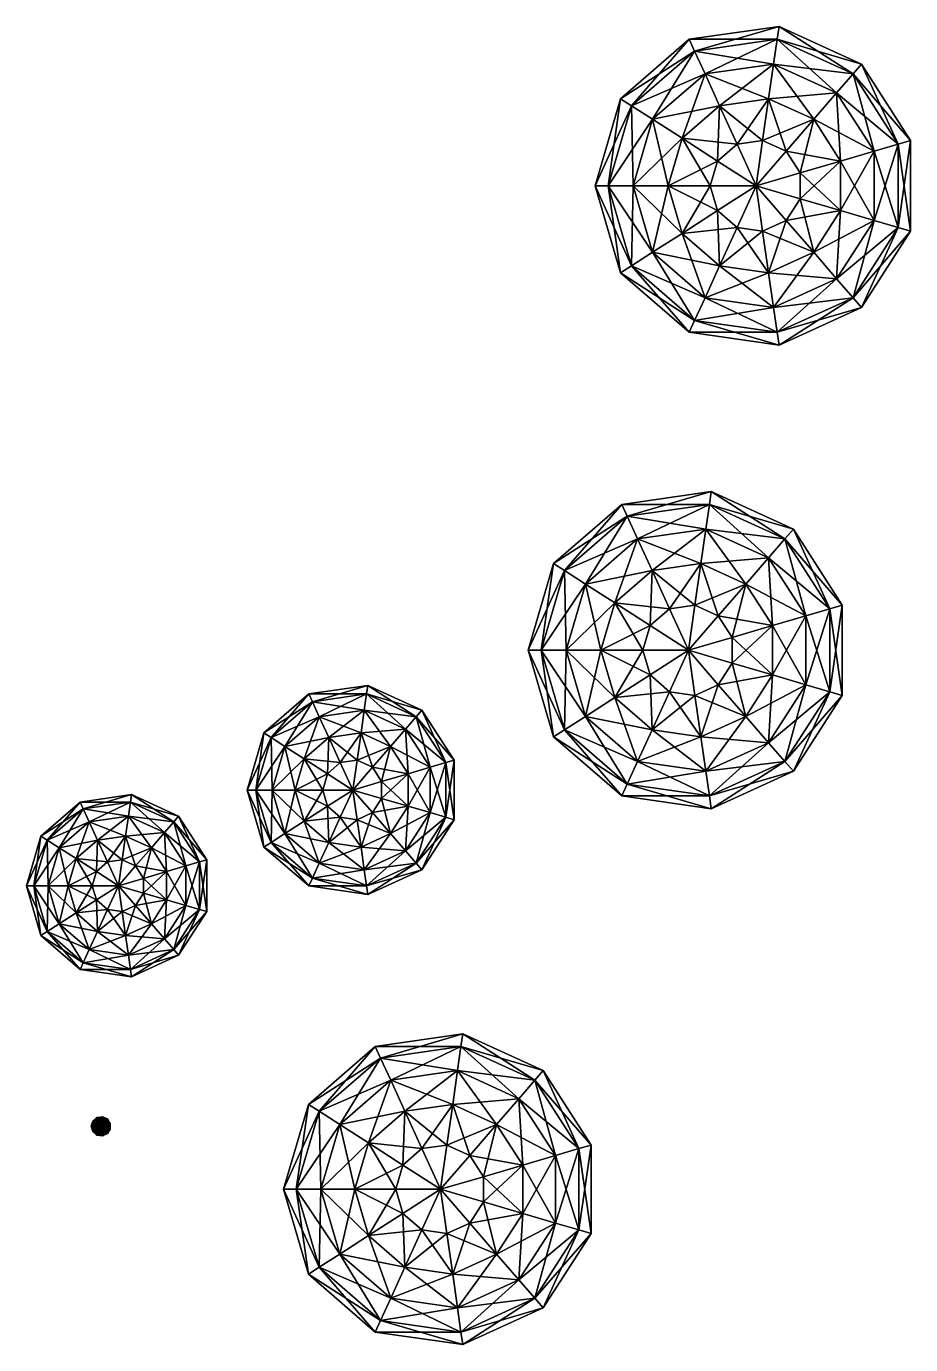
# Model space of a CAD drawing. Header units: metres. Extents: x -10.3 to 41.6, y -10.6 to 40.3.
# Drawn here: x 19.69 to 33.75, y -10.57 to 10.38 of the extents above; entities that cross this region are included whole.
import ezdxf

# ---------------------------------------------------------------- set-up
doc = ezdxf.new("R2010")
doc.units = ezdxf.units.M

msp = doc.modelspace()

# ---------------------------------------------------------------- meshes
at = {"layer": '4', "color": 3}
mesh = msp.add_polyface(dxfattribs=at)
corners = [(31.292, 7.843, 0.089), (30.563, 7.843, 0.193), (29.894, 7.843, 0.499), (29.337, 7.843, 0.981), (28.939, 7.843, 1.6), (28.732, 7.843, 2.307), (28.732, 7.843, 3.043), (28.939, 7.843, 3.749), (29.337, 7.843, 4.368), (29.894, 7.843, 4.85), (30.563, 7.843, 5.156), (31.292, 7.843, 5.261), (31.292, 7.843, 0.089), (30.679, 7.449, 0.193), (30.115, 7.087, 0.499), (29.647, 6.786, 0.981), (29.313, 6.571, 1.6), (29.138, 6.459, 2.307), (29.138, 6.459, 3.043), (29.313, 6.571, 3.749), (29.647, 6.786, 4.368), (30.115, 7.087, 4.85), (30.679, 7.449, 5.156), (31.292, 7.843, 5.261), (31.292, 7.843, 0.089), (30.989, 7.18, 0.193), (30.711, 6.571, 0.499), (30.48, 6.065, 0.981), (30.314, 5.703, 1.6), (30.228, 5.515, 2.307), (30.228, 5.515, 3.043), (30.314, 5.703, 3.749), (30.48, 6.065, 4.368), (30.711, 6.571, 4.85), (30.989, 7.18, 5.156), (31.292, 7.843, 5.261), (31.292, 7.843, 0.089), (31.395, 7.122, 0.193), (31.491, 6.459, 0.499), (31.57, 5.909, 0.981), (31.626, 5.515, 1.6), (31.656, 5.309, 2.307), (31.656, 5.309, 3.043), (31.626, 5.515, 3.749), (31.57, 5.909, 4.368), (31.491, 6.459, 4.85), (31.395, 7.122, 5.156), (31.292, 7.843, 5.261), (31.292, 7.843, 0.089), (31.769, 7.292, 0.193), (32.207, 6.786, 0.499), (32.571, 6.366, 0.981), (32.832, 6.065, 1.6), (32.968, 5.909, 2.307), (32.968, 5.909, 3.043), (32.832, 6.065, 3.749), (32.571, 6.366, 4.368), (32.207, 6.786, 4.85), (31.769, 7.292, 5.156), (31.292, 7.843, 5.261), (31.292, 7.843, 0.089), (31.991, 7.638, 0.193), (32.633, 7.449, 0.499), (33.167, 7.292, 0.981), (33.549, 7.18, 1.6), (33.748, 7.122, 2.307), (33.748, 7.122, 3.043), (33.549, 7.18, 3.749), (33.167, 7.292, 4.368), (32.633, 7.449, 4.85), (31.991, 7.638, 5.156), (31.292, 7.843, 5.261), (31.292, 7.843, 0.089), (31.991, 8.048, 0.193), (32.633, 8.237, 0.499), (33.167, 8.394, 0.981), (33.549, 8.506, 1.6), (33.748, 8.564, 2.307), (33.748, 8.564, 3.043), (33.549, 8.506, 3.749), (33.167, 8.394, 4.368), (32.633, 8.237, 4.85), (31.991, 8.048, 5.156), (31.292, 7.843, 5.261), (31.292, 7.843, 0.089), (31.769, 8.394, 0.193), (32.207, 8.9, 0.499), (32.571, 9.32, 0.981), (32.832, 9.621, 1.6), (32.968, 9.777, 2.307), (32.968, 9.777, 3.043), (32.832, 9.621, 3.749), (32.571, 9.32, 4.368), (32.207, 8.9, 4.85), (31.769, 8.394, 5.156), (31.292, 7.843, 5.261), (31.292, 7.843, 0.089), (31.395, 8.564, 0.193), (31.491, 9.227, 0.499), (31.57, 9.777, 0.981), (31.626, 10.171, 1.6), (31.656, 10.377, 2.307), (31.656, 10.377, 3.043), (31.626, 10.171, 3.749), (31.57, 9.777, 4.368), (31.491, 9.227, 4.85), (31.395, 8.564, 5.156), (31.292, 7.843, 5.261), (31.292, 7.843, 0.089), (30.989, 8.506, 0.193), (30.711, 9.115, 0.499), (30.48, 9.621, 0.981), (30.314, 9.983, 1.6), (30.228, 10.171, 2.307), (30.228, 10.171, 3.043), (30.314, 9.983, 3.749), (30.48, 9.621, 4.368), (30.711, 9.115, 4.85), (30.989, 8.506, 5.156), (31.292, 7.843, 5.261), (31.292, 7.843, 0.089), (30.679, 8.237, 0.193), (30.115, 8.599, 0.499), (29.647, 8.9, 0.981), (29.313, 9.115, 1.6), (29.138, 9.227, 2.307), (29.138, 9.227, 3.043), (29.313, 9.115, 3.749), (29.647, 8.9, 4.368), (30.115, 8.599, 4.85), (30.679, 8.237, 5.156), (31.292, 7.843, 5.261), (31.292, 7.843, 0.089), (30.563, 7.843, 0.193), (29.894, 7.843, 0.499), (29.337, 7.843, 0.981), (28.939, 7.843, 1.6), (28.732, 7.843, 2.307), (28.732, 7.843, 3.043), (28.939, 7.843, 3.749), (29.337, 7.843, 4.368), (29.894, 7.843, 4.85), (30.563, 7.843, 5.156), (31.292, 7.843, 5.261)]
mesh.append_faces([[corners[k] for k in face] for face in [(0, 12, 13), (1, 13, 14), (2, 14, 15), (3, 15, 16), (4, 16, 17), (5, 17, 18), (6, 18, 19), (7, 19, 20), (8, 20, 21), (9, 21, 22), (10, 22, 23), (12, 24, 25), (13, 25, 26), (14, 26, 27), (15, 27, 28), (16, 28, 29), (17, 29, 30), (18, 30, 31), (19, 31, 32), (20, 32, 33), (21, 33, 34), (22, 34, 35), (24, 36, 37), (25, 37, 38), (26, 38, 39), (27, 39, 40), (28, 40, 41), (29, 41, 42), (30, 42, 43), (31, 43, 44), (32, 44, 45), (33, 45, 46), (34, 46, 47), (36, 48, 49), (37, 49, 50), (38, 50, 51), (39, 51, 52), (40, 52, 53), (41, 53, 54), (42, 54, 55), (43, 55, 56), (44, 56, 57), (45, 57, 58), (46, 58, 59), (48, 60, 61), (49, 61, 62), (50, 62, 63), (51, 63, 64), (52, 64, 65), (53, 65, 66), (54, 66, 67), (55, 67, 68), (56, 68, 69), (57, 69, 70), (58, 70, 71), (60, 72, 73), (61, 73, 74), (62, 74, 75), (63, 75, 76), (64, 76, 77), (65, 77, 78), (66, 78, 79), (67, 79, 80), (68, 80, 81), (69, 81, 82), (70, 82, 83), (72, 84, 85), (73, 85, 86), (74, 86, 87), (75, 87, 88), (76, 88, 89), (77, 89, 90), (78, 90, 91), (79, 91, 92), (80, 92, 93), (81, 93, 94), (82, 94, 95), (84, 96, 97), (85, 97, 98), (86, 98, 99), (87, 99, 100), (88, 100, 101), (89, 101, 102), (90, 102, 103), (91, 103, 104), (92, 104, 105), (93, 105, 106), (94, 106, 107), (96, 108, 109), (97, 109, 110), (98, 110, 111), (99, 111, 112), (100, 112, 113), (101, 113, 114), (102, 114, 115), (103, 115, 116), (104, 116, 117), (105, 117, 118), (106, 118, 119), (108, 120, 121), (109, 121, 122), (110, 122, 123), (111, 123, 124), (112, 124, 125), (113, 125, 126), (114, 126, 127), (115, 127, 128), (116, 128, 129), (117, 129, 130), (118, 130, 131), (120, 132, 133), (121, 133, 134), (122, 134, 135), (123, 135, 136), (124, 136, 137), (125, 137, 138), (126, 138, 139), (127, 139, 140), (128, 140, 141), (129, 141, 142), (130, 142, 143), (0, 13, 1), (1, 14, 2), (2, 15, 3), (3, 16, 4), (4, 17, 5), (5, 18, 6), (6, 19, 7), (7, 20, 8), (8, 21, 9), (9, 22, 10), (10, 23, 11), (12, 25, 13), (13, 26, 14), (14, 27, 15), (15, 28, 16), (16, 29, 17), (17, 30, 18), (18, 31, 19), (19, 32, 20), (20, 33, 21), (21, 34, 22), (22, 35, 23), (24, 37, 25), (25, 38, 26), (26, 39, 27), (27, 40, 28), (28, 41, 29), (29, 42, 30), (30, 43, 31), (31, 44, 32), (32, 45, 33), (33, 46, 34), (34, 47, 35), (36, 49, 37), (37, 50, 38), (38, 51, 39), (39, 52, 40), (40, 53, 41), (41, 54, 42), (42, 55, 43), (43, 56, 44), (44, 57, 45), (45, 58, 46), (46, 59, 47), (48, 61, 49), (49, 62, 50), (50, 63, 51), (51, 64, 52), (52, 65, 53), (53, 66, 54), (54, 67, 55), (55, 68, 56), (56, 69, 57), (57, 70, 58), (58, 71, 59), (60, 73, 61), (61, 74, 62), (62, 75, 63), (63, 76, 64), (64, 77, 65), (65, 78, 66), (66, 79, 67), (67, 80, 68), (68, 81, 69), (69, 82, 70), (70, 83, 71), (72, 85, 73), (73, 86, 74), (74, 87, 75), (75, 88, 76), (76, 89, 77), (77, 90, 78), (78, 91, 79), (79, 92, 80), (80, 93, 81), (81, 94, 82), (82, 95, 83), (84, 97, 85), (85, 98, 86), (86, 99, 87), (87, 100, 88), (88, 101, 89), (89, 102, 90), (90, 103, 91), (91, 104, 92), (92, 105, 93), (93, 106, 94), (94, 107, 95), (96, 109, 97), (97, 110, 98), (98, 111, 99), (99, 112, 100), (100, 113, 101), (101, 114, 102), (102, 115, 103), (103, 116, 104), (104, 117, 105), (105, 118, 106), (106, 119, 107), (108, 121, 109), (109, 122, 110), (110, 123, 111), (111, 124, 112), (112, 125, 113), (113, 126, 114), (114, 127, 115), (115, 128, 116), (116, 129, 117), (117, 130, 118), (118, 131, 119), (120, 133, 121), (121, 134, 122), (122, 135, 123), (123, 136, 124), (124, 137, 125), (125, 138, 126), (126, 139, 127), (127, 140, 128), (128, 141, 129), (129, 142, 130), (130, 143, 131)]], dxfattribs={"color": 3})
mesh = msp.add_polyface(dxfattribs=at)
corners = [(30.216, 0.463, -8.261), (29.492, 0.463, -8.157), (28.825, 0.463, -7.853), (28.272, 0.463, -7.373), (27.876, 0.463, -6.757), (27.669, 0.463, -6.054), (27.669, 0.463, -5.322), (27.876, 0.463, -4.619), (28.272, 0.463, -4.003), (28.825, 0.463, -3.523), (29.492, 0.463, -3.219), (30.216, 0.463, -3.115), (30.216, 0.463, -8.261), (29.607, 0.071, -8.157), (29.046, -0.29, -7.853), (28.58, -0.589, -7.373), (28.247, -0.803, -6.757), (28.074, -0.915, -6.054), (28.074, -0.915, -5.322), (28.247, -0.803, -4.619), (28.58, -0.589, -4.003), (29.046, -0.29, -3.523), (29.607, 0.071, -3.219), (30.216, 0.463, -3.115), (30.216, 0.463, -8.261), (29.915, -0.197, -8.157), (29.639, -0.803, -7.853), (29.409, -1.306, -7.373), (29.244, -1.667, -6.757), (29.158, -1.854, -6.054), (29.158, -1.854, -5.322), (29.244, -1.667, -4.619), (29.409, -1.306, -4.003), (29.639, -0.803, -3.523), (29.915, -0.197, -3.219), (30.216, 0.463, -3.115), (30.216, 0.463, -8.261), (30.32, -0.255, -8.157), (30.414, -0.915, -7.853), (30.493, -1.462, -7.373), (30.55, -1.854, -6.757), (30.579, -2.059, -6.054), (30.579, -2.059, -5.322), (30.55, -1.854, -4.619), (30.493, -1.462, -4.003), (30.414, -0.915, -3.523), (30.32, -0.255, -3.219), (30.216, 0.463, -3.115), (30.216, 0.463, -8.261), (30.691, -0.085, -8.157), (31.128, -0.589, -7.853), (31.49, -1.007, -7.373), (31.749, -1.306, -6.757), (31.884, -1.462, -6.054), (31.884, -1.462, -5.322), (31.749, -1.306, -4.619), (31.49, -1.007, -4.003), (31.128, -0.589, -3.523), (30.691, -0.085, -3.219), (30.216, 0.463, -3.115), (30.216, 0.463, -8.261), (30.912, 0.258, -8.157), (31.551, 0.071, -7.853), (32.082, -0.085, -7.373), (32.462, -0.197, -6.757), (32.66, -0.255, -6.054), (32.66, -0.255, -5.322), (32.462, -0.197, -4.619), (32.082, -0.085, -4.003), (31.551, 0.071, -3.523), (30.912, 0.258, -3.219), (30.216, 0.463, -3.115), (30.216, 0.463, -8.261), (30.912, 0.667, -8.157), (31.551, 0.854, -7.853), (32.082, 1.01, -7.373), (32.462, 1.122, -6.757), (32.66, 1.18, -6.054), (32.66, 1.18, -5.322), (32.462, 1.122, -4.619), (32.082, 1.01, -4.003), (31.551, 0.854, -3.523), (30.912, 0.667, -3.219), (30.216, 0.463, -3.115), (30.216, 0.463, -8.261), (30.691, 1.01, -8.157), (31.128, 1.514, -7.853), (31.49, 1.932, -7.373), (31.749, 2.232, -6.757), (31.884, 2.387, -6.054), (31.884, 2.387, -5.322), (31.749, 2.232, -4.619), (31.49, 1.932, -4.003), (31.128, 1.514, -3.523), (30.691, 1.01, -3.219), (30.216, 0.463, -3.115), (30.216, 0.463, -8.261), (30.32, 1.18, -8.157), (30.414, 1.84, -7.853), (30.493, 2.387, -7.373), (30.55, 2.779, -6.757), (30.579, 2.984, -6.054), (30.579, 2.984, -5.322), (30.55, 2.779, -4.619), (30.493, 2.387, -4.003), (30.414, 1.84, -3.523), (30.32, 1.18, -3.219), (30.216, 0.463, -3.115), (30.216, 0.463, -8.261), (29.915, 1.122, -8.157), (29.639, 1.728, -7.853), (29.409, 2.232, -7.373), (29.244, 2.592, -6.757), (29.158, 2.779, -6.054), (29.158, 2.779, -5.322), (29.244, 2.592, -4.619), (29.409, 2.232, -4.003), (29.639, 1.728, -3.523), (29.915, 1.122, -3.219), (30.216, 0.463, -3.115), (30.216, 0.463, -8.261), (29.607, 0.854, -8.157), (29.046, 1.215, -7.853), (28.58, 1.514, -7.373), (28.247, 1.728, -6.757), (28.074, 1.84, -6.054), (28.074, 1.84, -5.322), (28.247, 1.728, -4.619), (28.58, 1.514, -4.003), (29.046, 1.215, -3.523), (29.607, 0.854, -3.219), (30.216, 0.463, -3.115), (30.216, 0.463, -8.261), (29.492, 0.463, -8.157), (28.825, 0.463, -7.853), (28.272, 0.463, -7.373), (27.876, 0.463, -6.757), (27.669, 0.463, -6.054), (27.669, 0.463, -5.322), (27.876, 0.463, -4.619), (28.272, 0.463, -4.003), (28.825, 0.463, -3.523), (29.492, 0.463, -3.219), (30.216, 0.463, -3.115)]
mesh.append_faces([[corners[k] for k in face] for face in [(0, 12, 13), (1, 13, 14), (2, 14, 15), (3, 15, 16), (4, 16, 17), (5, 17, 18), (6, 18, 19), (7, 19, 20), (8, 20, 21), (9, 21, 22), (10, 22, 23), (12, 24, 25), (13, 25, 26), (14, 26, 27), (15, 27, 28), (16, 28, 29), (17, 29, 30), (18, 30, 31), (19, 31, 32), (20, 32, 33), (21, 33, 34), (22, 34, 35), (24, 36, 37), (25, 37, 38), (26, 38, 39), (27, 39, 40), (28, 40, 41), (29, 41, 42), (30, 42, 43), (31, 43, 44), (32, 44, 45), (33, 45, 46), (34, 46, 47), (36, 48, 49), (37, 49, 50), (38, 50, 51), (39, 51, 52), (40, 52, 53), (41, 53, 54), (42, 54, 55), (43, 55, 56), (44, 56, 57), (45, 57, 58), (46, 58, 59), (48, 60, 61), (49, 61, 62), (50, 62, 63), (51, 63, 64), (52, 64, 65), (53, 65, 66), (54, 66, 67), (55, 67, 68), (56, 68, 69), (57, 69, 70), (58, 70, 71), (60, 72, 73), (61, 73, 74), (62, 74, 75), (63, 75, 76), (64, 76, 77), (65, 77, 78), (66, 78, 79), (67, 79, 80), (68, 80, 81), (69, 81, 82), (70, 82, 83), (72, 84, 85), (73, 85, 86), (74, 86, 87), (75, 87, 88), (76, 88, 89), (77, 89, 90), (78, 90, 91), (79, 91, 92), (80, 92, 93), (81, 93, 94), (82, 94, 95), (84, 96, 97), (85, 97, 98), (86, 98, 99), (87, 99, 100), (88, 100, 101), (89, 101, 102), (90, 102, 103), (91, 103, 104), (92, 104, 105), (93, 105, 106), (94, 106, 107), (96, 108, 109), (97, 109, 110), (98, 110, 111), (99, 111, 112), (100, 112, 113), (101, 113, 114), (102, 114, 115), (103, 115, 116), (104, 116, 117), (105, 117, 118), (106, 118, 119), (108, 120, 121), (109, 121, 122), (110, 122, 123), (111, 123, 124), (112, 124, 125), (113, 125, 126), (114, 126, 127), (115, 127, 128), (116, 128, 129), (117, 129, 130), (118, 130, 131), (120, 132, 133), (121, 133, 134), (122, 134, 135), (123, 135, 136), (124, 136, 137), (125, 137, 138), (126, 138, 139), (127, 139, 140), (128, 140, 141), (129, 141, 142), (130, 142, 143), (0, 13, 1), (1, 14, 2), (2, 15, 3), (3, 16, 4), (4, 17, 5), (5, 18, 6), (6, 19, 7), (7, 20, 8), (8, 21, 9), (9, 22, 10), (10, 23, 11), (12, 25, 13), (13, 26, 14), (14, 27, 15), (15, 28, 16), (16, 29, 17), (17, 30, 18), (18, 31, 19), (19, 32, 20), (20, 33, 21), (21, 34, 22), (22, 35, 23), (24, 37, 25), (25, 38, 26), (26, 39, 27), (27, 40, 28), (28, 41, 29), (29, 42, 30), (30, 43, 31), (31, 44, 32), (32, 45, 33), (33, 46, 34), (34, 47, 35), (36, 49, 37), (37, 50, 38), (38, 51, 39), (39, 52, 40), (40, 53, 41), (41, 54, 42), (42, 55, 43), (43, 56, 44), (44, 57, 45), (45, 58, 46), (46, 59, 47), (48, 61, 49), (49, 62, 50), (50, 63, 51), (51, 64, 52), (52, 65, 53), (53, 66, 54), (54, 67, 55), (55, 68, 56), (56, 69, 57), (57, 70, 58), (58, 71, 59), (60, 73, 61), (61, 74, 62), (62, 75, 63), (63, 76, 64), (64, 77, 65), (65, 78, 66), (66, 79, 67), (67, 80, 68), (68, 81, 69), (69, 82, 70), (70, 83, 71), (72, 85, 73), (73, 86, 74), (74, 87, 75), (75, 88, 76), (76, 89, 77), (77, 90, 78), (78, 91, 79), (79, 92, 80), (80, 93, 81), (81, 94, 82), (82, 95, 83), (84, 97, 85), (85, 98, 86), (86, 99, 87), (87, 100, 88), (88, 101, 89), (89, 102, 90), (90, 103, 91), (91, 104, 92), (92, 105, 93), (93, 106, 94), (94, 107, 95), (96, 109, 97), (97, 110, 98), (98, 111, 99), (99, 112, 100), (100, 113, 101), (101, 114, 102), (102, 115, 103), (103, 116, 104), (104, 117, 105), (105, 118, 106), (106, 119, 107), (108, 121, 109), (109, 122, 110), (110, 123, 111), (111, 124, 112), (112, 125, 113), (113, 126, 114), (114, 127, 115), (115, 128, 116), (116, 129, 117), (117, 130, 118), (118, 131, 119), (120, 133, 121), (121, 134, 122), (122, 135, 123), (123, 136, 124), (124, 137, 125), (125, 138, 126), (126, 139, 127), (127, 140, 128), (128, 141, 129), (129, 142, 130), (130, 143, 131)]], dxfattribs={"color": 3})
mesh = msp.add_polyface(dxfattribs=at)
corners = [(24.882, -1.759, -4.115), (24.405, -1.759, -4.047), (23.966, -1.759, -3.846), (23.601, -1.759, -3.53), (23.341, -1.759, -3.125), (23.205, -1.759, -2.662), (23.205, -1.759, -2.179), (23.341, -1.759, -1.717), (23.601, -1.759, -1.311), (23.966, -1.759, -0.995), (24.405, -1.759, -0.795), (24.882, -1.759, -0.726), (24.882, -1.759, -4.115), (24.481, -2.017, -4.047), (24.111, -2.254, -3.846), (23.805, -2.451, -3.53), (23.585, -2.592, -3.125), (23.471, -2.665, -2.662), (23.471, -2.665, -2.179), (23.585, -2.592, -1.717), (23.805, -2.451, -1.311), (24.111, -2.254, -0.995), (24.481, -2.017, -0.795), (24.882, -1.759, -0.726), (24.882, -1.759, -4.115), (24.684, -2.193, -4.047), (24.502, -2.592, -3.846), (24.35, -2.924, -3.53), (24.242, -3.161, -3.125), (24.185, -3.284, -2.662), (24.185, -3.284, -2.179), (24.242, -3.161, -1.717), (24.35, -2.924, -1.311), (24.502, -2.592, -0.995), (24.684, -2.193, -0.795), (24.882, -1.759, -0.726), (24.882, -1.759, -4.115), (24.95, -2.231, -4.047), (25.013, -2.665, -3.846), (25.064, -3.026, -3.53), (25.102, -3.284, -3.125), (25.121, -3.419, -2.662), (25.121, -3.419, -2.179), (25.102, -3.284, -1.717), (25.064, -3.026, -1.311), (25.013, -2.665, -0.995), (24.95, -2.231, -0.795), (24.882, -1.759, -0.726), (24.882, -1.759, -4.115), (25.195, -2.119, -4.047), (25.482, -2.451, -3.846), (25.721, -2.726, -3.53), (25.892, -2.924, -3.125), (25.981, -3.026, -2.662), (25.981, -3.026, -2.179), (25.892, -2.924, -1.717), (25.721, -2.726, -1.311), (25.482, -2.451, -0.995), (25.195, -2.119, -0.795), (24.882, -1.759, -0.726), (24.882, -1.759, -4.115), (25.34, -1.893, -4.047), (25.761, -2.017, -3.846), (26.111, -2.119, -3.53), (26.361, -2.193, -3.125), (26.492, -2.231, -2.662), (26.492, -2.231, -2.179), (26.361, -2.193, -1.717), (26.111, -2.119, -1.311), (25.761, -2.017, -0.995), (25.34, -1.893, -0.795), (24.882, -1.759, -0.726), (24.882, -1.759, -4.115), (25.34, -1.624, -4.047), (25.761, -1.5, -3.846), (26.111, -1.398, -3.53), (26.361, -1.324, -3.125), (26.492, -1.286, -2.662), (26.492, -1.286, -2.179), (26.361, -1.324, -1.717), (26.111, -1.398, -1.311), (25.761, -1.5, -0.995), (25.34, -1.624, -0.795), (24.882, -1.759, -0.726), (24.882, -1.759, -4.115), (25.195, -1.398, -4.047), (25.482, -1.066, -3.846), (25.721, -0.791, -3.53), (25.892, -0.594, -3.125), (25.981, -0.491, -2.662), (25.981, -0.491, -2.179), (25.892, -0.594, -1.717), (25.721, -0.791, -1.311), (25.482, -1.066, -0.995), (25.195, -1.398, -0.795), (24.882, -1.759, -0.726), (24.882, -1.759, -4.115), (24.95, -1.286, -4.047), (25.013, -0.852, -3.846), (25.064, -0.491, -3.53), (25.102, -0.233, -3.125), (25.121, -0.098, -2.662), (25.121, -0.098, -2.179), (25.102, -0.233, -1.717), (25.064, -0.491, -1.311), (25.013, -0.852, -0.995), (24.95, -1.286, -0.795), (24.882, -1.759, -0.726), (24.882, -1.759, -4.115), (24.684, -1.324, -4.047), (24.502, -0.925, -3.846), (24.35, -0.594, -3.53), (24.242, -0.356, -3.125), (24.185, -0.233, -2.662), (24.185, -0.233, -2.179), (24.242, -0.356, -1.717), (24.35, -0.594, -1.311), (24.502, -0.925, -0.995), (24.684, -1.324, -0.795), (24.882, -1.759, -0.726), (24.882, -1.759, -4.115), (24.481, -1.5, -4.047), (24.111, -1.263, -3.846), (23.805, -1.066, -3.53), (23.585, -0.925, -3.125), (23.471, -0.852, -2.662), (23.471, -0.852, -2.179), (23.585, -0.925, -1.717), (23.805, -1.066, -1.311), (24.111, -1.263, -0.995), (24.481, -1.5, -0.795), (24.882, -1.759, -0.726), (24.882, -1.759, -4.115), (24.405, -1.759, -4.047), (23.966, -1.759, -3.846), (23.601, -1.759, -3.53), (23.341, -1.759, -3.125), (23.205, -1.759, -2.662), (23.205, -1.759, -2.179), (23.341, -1.759, -1.717), (23.601, -1.759, -1.311), (23.966, -1.759, -0.995), (24.405, -1.759, -0.795), (24.882, -1.759, -0.726)]
mesh.append_faces([[corners[k] for k in face] for face in [(0, 12, 13), (1, 13, 14), (2, 14, 15), (3, 15, 16), (4, 16, 17), (5, 17, 18), (6, 18, 19), (7, 19, 20), (8, 20, 21), (9, 21, 22), (10, 22, 23), (12, 24, 25), (13, 25, 26), (14, 26, 27), (15, 27, 28), (16, 28, 29), (17, 29, 30), (18, 30, 31), (19, 31, 32), (20, 32, 33), (21, 33, 34), (22, 34, 35), (24, 36, 37), (25, 37, 38), (26, 38, 39), (27, 39, 40), (28, 40, 41), (29, 41, 42), (30, 42, 43), (31, 43, 44), (32, 44, 45), (33, 45, 46), (34, 46, 47), (36, 48, 49), (37, 49, 50), (38, 50, 51), (39, 51, 52), (40, 52, 53), (41, 53, 54), (42, 54, 55), (43, 55, 56), (44, 56, 57), (45, 57, 58), (46, 58, 59), (48, 60, 61), (49, 61, 62), (50, 62, 63), (51, 63, 64), (52, 64, 65), (53, 65, 66), (54, 66, 67), (55, 67, 68), (56, 68, 69), (57, 69, 70), (58, 70, 71), (60, 72, 73), (61, 73, 74), (62, 74, 75), (63, 75, 76), (64, 76, 77), (65, 77, 78), (66, 78, 79), (67, 79, 80), (68, 80, 81), (69, 81, 82), (70, 82, 83), (72, 84, 85), (73, 85, 86), (74, 86, 87), (75, 87, 88), (76, 88, 89), (77, 89, 90), (78, 90, 91), (79, 91, 92), (80, 92, 93), (81, 93, 94), (82, 94, 95), (84, 96, 97), (85, 97, 98), (86, 98, 99), (87, 99, 100), (88, 100, 101), (89, 101, 102), (90, 102, 103), (91, 103, 104), (92, 104, 105), (93, 105, 106), (94, 106, 107), (96, 108, 109), (97, 109, 110), (98, 110, 111), (99, 111, 112), (100, 112, 113), (101, 113, 114), (102, 114, 115), (103, 115, 116), (104, 116, 117), (105, 117, 118), (106, 118, 119), (108, 120, 121), (109, 121, 122), (110, 122, 123), (111, 123, 124), (112, 124, 125), (113, 125, 126), (114, 126, 127), (115, 127, 128), (116, 128, 129), (117, 129, 130), (118, 130, 131), (120, 132, 133), (121, 133, 134), (122, 134, 135), (123, 135, 136), (124, 136, 137), (125, 137, 138), (126, 138, 139), (127, 139, 140), (128, 140, 141), (129, 141, 142), (130, 142, 143), (0, 13, 1), (1, 14, 2), (2, 15, 3), (3, 16, 4), (4, 17, 5), (5, 18, 6), (6, 19, 7), (7, 20, 8), (8, 21, 9), (9, 22, 10), (10, 23, 11), (12, 25, 13), (13, 26, 14), (14, 27, 15), (15, 28, 16), (16, 29, 17), (17, 30, 18), (18, 31, 19), (19, 32, 20), (20, 33, 21), (21, 34, 22), (22, 35, 23), (24, 37, 25), (25, 38, 26), (26, 39, 27), (27, 40, 28), (28, 41, 29), (29, 42, 30), (30, 43, 31), (31, 44, 32), (32, 45, 33), (33, 46, 34), (34, 47, 35), (36, 49, 37), (37, 50, 38), (38, 51, 39), (39, 52, 40), (40, 53, 41), (41, 54, 42), (42, 55, 43), (43, 56, 44), (44, 57, 45), (45, 58, 46), (46, 59, 47), (48, 61, 49), (49, 62, 50), (50, 63, 51), (51, 64, 52), (52, 65, 53), (53, 66, 54), (54, 67, 55), (55, 68, 56), (56, 69, 57), (57, 70, 58), (58, 71, 59), (60, 73, 61), (61, 74, 62), (62, 75, 63), (63, 76, 64), (64, 77, 65), (65, 78, 66), (66, 79, 67), (67, 80, 68), (68, 81, 69), (69, 82, 70), (70, 83, 71), (72, 85, 73), (73, 86, 74), (74, 87, 75), (75, 88, 76), (76, 89, 77), (77, 90, 78), (78, 91, 79), (79, 92, 80), (80, 93, 81), (81, 94, 82), (82, 95, 83), (84, 97, 85), (85, 98, 86), (86, 99, 87), (87, 100, 88), (88, 101, 89), (89, 102, 90), (90, 103, 91), (91, 104, 92), (92, 105, 93), (93, 106, 94), (94, 107, 95), (96, 109, 97), (97, 110, 98), (98, 111, 99), (99, 112, 100), (100, 113, 101), (101, 114, 102), (102, 115, 103), (103, 116, 104), (104, 117, 105), (105, 118, 106), (106, 119, 107), (108, 121, 109), (109, 122, 110), (110, 123, 111), (111, 124, 112), (112, 125, 113), (113, 126, 114), (114, 127, 115), (115, 128, 116), (116, 129, 117), (117, 130, 118), (118, 131, 119), (120, 133, 121), (121, 134, 122), (122, 135, 123), (123, 136, 124), (124, 137, 125), (125, 138, 126), (126, 139, 127), (127, 140, 128), (128, 141, 129), (129, 142, 130), (130, 143, 131)]], dxfattribs={"color": 3})
mesh = msp.add_polyface(dxfattribs=at)
corners = [(21.157, -3.28, 3.437), (20.741, -3.28, 3.496), (20.359, -3.28, 3.671), (20.041, -3.28, 3.947), (19.813, -3.28, 4.3), (19.695, -3.28, 4.704), (19.695, -3.28, 5.124), (19.813, -3.28, 5.528), (20.041, -3.28, 5.882), (20.359, -3.28, 6.157), (20.741, -3.28, 6.332), (21.157, -3.28, 6.392), (21.157, -3.28, 3.437), (20.807, -3.505, 3.496), (20.485, -3.712, 3.671), (20.218, -3.884, 3.947), (20.027, -4.007, 4.3), (19.927, -4.071, 4.704), (19.927, -4.071, 5.124), (20.027, -4.007, 5.528), (20.218, -3.884, 5.882), (20.485, -3.712, 6.157), (20.807, -3.505, 6.332), (21.157, -3.28, 6.392), (21.157, -3.28, 3.437), (20.985, -3.659, 3.496), (20.826, -4.007, 3.671), (20.694, -4.296, 3.947), (20.599, -4.503, 4.3), (20.55, -4.611, 4.704), (20.55, -4.611, 5.124), (20.599, -4.503, 5.528), (20.694, -4.296, 5.882), (20.826, -4.007, 6.157), (20.985, -3.659, 6.332), (21.157, -3.28, 6.392), (21.157, -3.28, 3.437), (21.217, -3.692, 3.496), (21.271, -4.071, 3.671), (21.316, -4.386, 3.947), (21.349, -4.611, 4.3), (21.366, -4.728, 4.704), (21.366, -4.728, 5.124), (21.349, -4.611, 5.528), (21.316, -4.386, 5.882), (21.271, -4.071, 6.157), (21.217, -3.692, 6.332), (21.157, -3.28, 6.392), (21.157, -3.28, 3.437), (21.43, -3.595, 3.496), (21.681, -3.884, 3.671), (21.889, -4.124, 3.947), (22.038, -4.296, 4.3), (22.115, -4.386, 4.704), (22.115, -4.386, 5.124), (22.038, -4.296, 5.528), (21.889, -4.124, 5.882), (21.681, -3.884, 6.157), (21.43, -3.595, 6.332), (21.157, -3.28, 6.392), (21.157, -3.28, 3.437), (21.557, -3.398, 3.496), (21.924, -3.505, 3.671), (22.229, -3.595, 3.947), (22.447, -3.659, 4.3), (22.561, -3.692, 4.704), (22.561, -3.692, 5.124), (22.447, -3.659, 5.528), (22.229, -3.595, 5.882), (21.924, -3.505, 6.157), (21.557, -3.398, 6.332), (21.157, -3.28, 6.392), (21.157, -3.28, 3.437), (21.557, -3.163, 3.496), (21.924, -3.055, 3.671), (22.229, -2.966, 3.947), (22.447, -2.902, 4.3), (22.561, -2.868, 4.704), (22.561, -2.868, 5.124), (22.447, -2.902, 5.528), (22.229, -2.966, 5.882), (21.924, -3.055, 6.157), (21.557, -3.163, 6.332), (21.157, -3.28, 6.392), (21.157, -3.28, 3.437), (21.43, -2.966, 3.496), (21.681, -2.677, 3.671), (21.889, -2.436, 3.947), (22.038, -2.265, 4.3), (22.115, -2.175, 4.704), (22.115, -2.175, 5.124), (22.038, -2.265, 5.528), (21.889, -2.436, 5.882), (21.681, -2.677, 6.157), (21.43, -2.966, 6.332), (21.157, -3.28, 6.392), (21.157, -3.28, 3.437), (21.217, -2.868, 3.496), (21.271, -2.49, 3.671), (21.316, -2.175, 3.947), (21.349, -1.95, 4.3), (21.366, -1.833, 4.704), (21.366, -1.833, 5.124), (21.349, -1.95, 5.528), (21.316, -2.175, 5.882), (21.271, -2.49, 6.157), (21.217, -2.868, 6.332), (21.157, -3.28, 6.392), (21.157, -3.28, 3.437), (20.985, -2.902, 3.496), (20.826, -2.554, 3.671), (20.694, -2.265, 3.947), (20.599, -2.058, 4.3), (20.55, -1.95, 4.704), (20.55, -1.95, 5.124), (20.599, -2.058, 5.528), (20.694, -2.265, 5.882), (20.826, -2.554, 6.157), (20.985, -2.902, 6.332), (21.157, -3.28, 6.392), (21.157, -3.28, 3.437), (20.807, -3.055, 3.496), (20.485, -2.848, 3.671), (20.218, -2.677, 3.947), (20.027, -2.554, 4.3), (19.927, -2.49, 4.704), (19.927, -2.49, 5.124), (20.027, -2.554, 5.528), (20.218, -2.677, 5.882), (20.485, -2.848, 6.157), (20.807, -3.055, 6.332), (21.157, -3.28, 6.392), (21.157, -3.28, 3.437), (20.741, -3.28, 3.496), (20.359, -3.28, 3.671), (20.041, -3.28, 3.947), (19.813, -3.28, 4.3), (19.695, -3.28, 4.704), (19.695, -3.28, 5.124), (19.813, -3.28, 5.528), (20.041, -3.28, 5.882), (20.359, -3.28, 6.157), (20.741, -3.28, 6.332), (21.157, -3.28, 6.392)]
mesh.append_faces([[corners[k] for k in face] for face in [(0, 12, 13), (1, 13, 14), (2, 14, 15), (3, 15, 16), (4, 16, 17), (5, 17, 18), (6, 18, 19), (7, 19, 20), (8, 20, 21), (9, 21, 22), (10, 22, 23), (12, 24, 25), (13, 25, 26), (14, 26, 27), (15, 27, 28), (16, 28, 29), (17, 29, 30), (18, 30, 31), (19, 31, 32), (20, 32, 33), (21, 33, 34), (22, 34, 35), (24, 36, 37), (25, 37, 38), (26, 38, 39), (27, 39, 40), (28, 40, 41), (29, 41, 42), (30, 42, 43), (31, 43, 44), (32, 44, 45), (33, 45, 46), (34, 46, 47), (36, 48, 49), (37, 49, 50), (38, 50, 51), (39, 51, 52), (40, 52, 53), (41, 53, 54), (42, 54, 55), (43, 55, 56), (44, 56, 57), (45, 57, 58), (46, 58, 59), (48, 60, 61), (49, 61, 62), (50, 62, 63), (51, 63, 64), (52, 64, 65), (53, 65, 66), (54, 66, 67), (55, 67, 68), (56, 68, 69), (57, 69, 70), (58, 70, 71), (60, 72, 73), (61, 73, 74), (62, 74, 75), (63, 75, 76), (64, 76, 77), (65, 77, 78), (66, 78, 79), (67, 79, 80), (68, 80, 81), (69, 81, 82), (70, 82, 83), (72, 84, 85), (73, 85, 86), (74, 86, 87), (75, 87, 88), (76, 88, 89), (77, 89, 90), (78, 90, 91), (79, 91, 92), (80, 92, 93), (81, 93, 94), (82, 94, 95), (84, 96, 97), (85, 97, 98), (86, 98, 99), (87, 99, 100), (88, 100, 101), (89, 101, 102), (90, 102, 103), (91, 103, 104), (92, 104, 105), (93, 105, 106), (94, 106, 107), (96, 108, 109), (97, 109, 110), (98, 110, 111), (99, 111, 112), (100, 112, 113), (101, 113, 114), (102, 114, 115), (103, 115, 116), (104, 116, 117), (105, 117, 118), (106, 118, 119), (108, 120, 121), (109, 121, 122), (110, 122, 123), (111, 123, 124), (112, 124, 125), (113, 125, 126), (114, 126, 127), (115, 127, 128), (116, 128, 129), (117, 129, 130), (118, 130, 131), (120, 132, 133), (121, 133, 134), (122, 134, 135), (123, 135, 136), (124, 136, 137), (125, 137, 138), (126, 138, 139), (127, 139, 140), (128, 140, 141), (129, 141, 142), (130, 142, 143), (0, 13, 1), (1, 14, 2), (2, 15, 3), (3, 16, 4), (4, 17, 5), (5, 18, 6), (6, 19, 7), (7, 20, 8), (8, 21, 9), (9, 22, 10), (10, 23, 11), (12, 25, 13), (13, 26, 14), (14, 27, 15), (15, 28, 16), (16, 29, 17), (17, 30, 18), (18, 31, 19), (19, 32, 20), (20, 33, 21), (21, 34, 22), (22, 35, 23), (24, 37, 25), (25, 38, 26), (26, 39, 27), (27, 40, 28), (28, 41, 29), (29, 42, 30), (30, 43, 31), (31, 44, 32), (32, 45, 33), (33, 46, 34), (34, 47, 35), (36, 49, 37), (37, 50, 38), (38, 51, 39), (39, 52, 40), (40, 53, 41), (41, 54, 42), (42, 55, 43), (43, 56, 44), (44, 57, 45), (45, 58, 46), (46, 59, 47), (48, 61, 49), (49, 62, 50), (50, 63, 51), (51, 64, 52), (52, 65, 53), (53, 66, 54), (54, 67, 55), (55, 68, 56), (56, 69, 57), (57, 70, 58), (58, 71, 59), (60, 73, 61), (61, 74, 62), (62, 75, 63), (63, 76, 64), (64, 77, 65), (65, 78, 66), (66, 79, 67), (67, 80, 68), (68, 81, 69), (69, 82, 70), (70, 83, 71), (72, 85, 73), (73, 86, 74), (74, 87, 75), (75, 88, 76), (76, 89, 77), (77, 90, 78), (78, 91, 79), (79, 92, 80), (80, 93, 81), (81, 94, 82), (82, 95, 83), (84, 97, 85), (85, 98, 86), (86, 99, 87), (87, 100, 88), (88, 101, 89), (89, 102, 90), (90, 103, 91), (91, 104, 92), (92, 105, 93), (93, 106, 94), (94, 107, 95), (96, 109, 97), (97, 110, 98), (98, 111, 99), (99, 112, 100), (100, 113, 101), (101, 114, 102), (102, 115, 103), (103, 116, 104), (104, 117, 105), (105, 118, 106), (106, 119, 107), (108, 121, 109), (109, 122, 110), (110, 123, 111), (111, 124, 112), (112, 125, 113), (113, 126, 114), (114, 127, 115), (115, 128, 116), (116, 129, 117), (117, 130, 118), (118, 131, 119), (120, 133, 121), (121, 134, 122), (122, 135, 123), (123, 136, 124), (124, 137, 125), (125, 138, 126), (126, 139, 127), (127, 140, 128), (128, 141, 129), (129, 142, 130), (130, 143, 131)]], dxfattribs={"color": 3})
mesh = msp.add_polyface(dxfattribs=at)
corners = [(26.276, -8.104, 5.405), (25.566, -8.104, 5.507), (24.914, -8.104, 5.805), (24.372, -8.104, 6.275), (23.984, -8.104, 6.878), (23.782, -8.104, 7.566), (23.782, -8.104, 8.284), (23.984, -8.104, 8.972), (24.372, -8.104, 9.575), (24.914, -8.104, 10.045), (25.566, -8.104, 10.343), (26.276, -8.104, 10.445), (26.276, -8.104, 5.405), (25.679, -8.488, 5.507), (25.13, -8.841, 5.805), (24.674, -9.134, 6.275), (24.348, -9.343, 6.878), (24.178, -9.452, 7.566), (24.178, -9.452, 8.284), (24.348, -9.343, 8.972), (24.674, -9.134, 9.575), (25.13, -8.841, 10.045), (25.679, -8.488, 10.343), (26.276, -8.104, 10.445), (26.276, -8.104, 5.405), (25.981, -8.75, 5.507), (25.71, -9.343, 5.805), (25.485, -9.836, 6.275), (25.324, -10.189, 6.878), (25.24, -10.373, 7.566), (25.24, -10.373, 8.284), (25.324, -10.189, 8.972), (25.485, -9.836, 9.575), (25.71, -9.343, 10.045), (25.981, -8.75, 10.343), (26.276, -8.104, 10.445), (26.276, -8.104, 5.405), (26.377, -8.807, 5.507), (26.47, -9.452, 5.805), (26.547, -9.989, 6.275), (26.602, -10.373, 6.878), (26.631, -10.573, 7.566), (26.631, -10.573, 8.284), (26.602, -10.373, 8.972), (26.547, -9.989, 9.575), (26.47, -9.452, 10.045), (26.377, -8.807, 10.343), (26.276, -8.104, 10.445), (26.276, -8.104, 5.405), (26.741, -8.64, 5.507), (27.168, -9.134, 5.805), (27.523, -9.543, 6.275), (27.777, -9.836, 6.878), (27.91, -9.989, 7.566), (27.91, -9.989, 8.284), (27.777, -9.836, 8.972), (27.523, -9.543, 9.575), (27.168, -9.134, 10.045), (26.741, -8.64, 10.343), (26.276, -8.104, 10.445), (26.276, -8.104, 5.405), (26.957, -8.304, 5.507), (27.583, -8.488, 5.805), (28.103, -8.64, 6.275), (28.475, -8.75, 6.878), (28.669, -8.807, 7.566), (28.669, -8.807, 8.284), (28.475, -8.75, 8.972), (28.103, -8.64, 9.575), (27.583, -8.488, 10.045), (26.957, -8.304, 10.343), (26.276, -8.104, 10.445), (26.276, -8.104, 5.405), (26.957, -7.904, 5.507), (27.583, -7.72, 5.805), (28.103, -7.567, 6.275), (28.475, -7.458, 6.878), (28.669, -7.401, 7.566), (28.669, -7.401, 8.284), (28.475, -7.458, 8.972), (28.103, -7.567, 9.575), (27.583, -7.72, 10.045), (26.957, -7.904, 10.343), (26.276, -8.104, 10.445), (26.276, -8.104, 5.405), (26.741, -7.567, 5.507), (27.168, -7.074, 5.805), (27.523, -6.665, 6.275), (27.777, -6.372, 6.878), (27.91, -6.219, 7.566), (27.91, -6.219, 8.284), (27.777, -6.372, 8.972), (27.523, -6.665, 9.575), (27.168, -7.074, 10.045), (26.741, -7.567, 10.343), (26.276, -8.104, 10.445), (26.276, -8.104, 5.405), (26.377, -7.401, 5.507), (26.47, -6.755, 5.805), (26.547, -6.219, 6.275), (26.602, -5.835, 6.878), (26.631, -5.635, 7.566), (26.631, -5.635, 8.284), (26.602, -5.835, 8.972), (26.547, -6.219, 9.575), (26.47, -6.755, 10.045), (26.377, -7.401, 10.343), (26.276, -8.104, 10.445), (26.276, -8.104, 5.405), (25.981, -7.458, 5.507), (25.71, -6.865, 5.805), (25.485, -6.372, 6.275), (25.324, -6.019, 6.878), (25.24, -5.835, 7.566), (25.24, -5.835, 8.284), (25.324, -6.019, 8.972), (25.485, -6.372, 9.575), (25.71, -6.865, 10.045), (25.981, -7.458, 10.343), (26.276, -8.104, 10.445), (26.276, -8.104, 5.405), (25.679, -7.72, 5.507), (25.13, -7.367, 5.805), (24.674, -7.074, 6.275), (24.348, -6.865, 6.878), (24.178, -6.755, 7.566), (24.178, -6.755, 8.284), (24.348, -6.865, 8.972), (24.674, -7.074, 9.575), (25.13, -7.367, 10.045), (25.679, -7.72, 10.343), (26.276, -8.104, 10.445), (26.276, -8.104, 5.405), (25.566, -8.104, 5.507), (24.914, -8.104, 5.805), (24.372, -8.104, 6.275), (23.984, -8.104, 6.878), (23.782, -8.104, 7.566), (23.782, -8.104, 8.284), (23.984, -8.104, 8.972), (24.372, -8.104, 9.575), (24.914, -8.104, 10.045), (25.566, -8.104, 10.343), (26.276, -8.104, 10.445)]
mesh.append_faces([[corners[k] for k in face] for face in [(0, 12, 13), (1, 13, 14), (2, 14, 15), (3, 15, 16), (4, 16, 17), (5, 17, 18), (6, 18, 19), (7, 19, 20), (8, 20, 21), (9, 21, 22), (10, 22, 23), (12, 24, 25), (13, 25, 26), (14, 26, 27), (15, 27, 28), (16, 28, 29), (17, 29, 30), (18, 30, 31), (19, 31, 32), (20, 32, 33), (21, 33, 34), (22, 34, 35), (24, 36, 37), (25, 37, 38), (26, 38, 39), (27, 39, 40), (28, 40, 41), (29, 41, 42), (30, 42, 43), (31, 43, 44), (32, 44, 45), (33, 45, 46), (34, 46, 47), (36, 48, 49), (37, 49, 50), (38, 50, 51), (39, 51, 52), (40, 52, 53), (41, 53, 54), (42, 54, 55), (43, 55, 56), (44, 56, 57), (45, 57, 58), (46, 58, 59), (48, 60, 61), (49, 61, 62), (50, 62, 63), (51, 63, 64), (52, 64, 65), (53, 65, 66), (54, 66, 67), (55, 67, 68), (56, 68, 69), (57, 69, 70), (58, 70, 71), (60, 72, 73), (61, 73, 74), (62, 74, 75), (63, 75, 76), (64, 76, 77), (65, 77, 78), (66, 78, 79), (67, 79, 80), (68, 80, 81), (69, 81, 82), (70, 82, 83), (72, 84, 85), (73, 85, 86), (74, 86, 87), (75, 87, 88), (76, 88, 89), (77, 89, 90), (78, 90, 91), (79, 91, 92), (80, 92, 93), (81, 93, 94), (82, 94, 95), (84, 96, 97), (85, 97, 98), (86, 98, 99), (87, 99, 100), (88, 100, 101), (89, 101, 102), (90, 102, 103), (91, 103, 104), (92, 104, 105), (93, 105, 106), (94, 106, 107), (96, 108, 109), (97, 109, 110), (98, 110, 111), (99, 111, 112), (100, 112, 113), (101, 113, 114), (102, 114, 115), (103, 115, 116), (104, 116, 117), (105, 117, 118), (106, 118, 119), (108, 120, 121), (109, 121, 122), (110, 122, 123), (111, 123, 124), (112, 124, 125), (113, 125, 126), (114, 126, 127), (115, 127, 128), (116, 128, 129), (117, 129, 130), (118, 130, 131), (120, 132, 133), (121, 133, 134), (122, 134, 135), (123, 135, 136), (124, 136, 137), (125, 137, 138), (126, 138, 139), (127, 139, 140), (128, 140, 141), (129, 141, 142), (130, 142, 143), (0, 13, 1), (1, 14, 2), (2, 15, 3), (3, 16, 4), (4, 17, 5), (5, 18, 6), (6, 19, 7), (7, 20, 8), (8, 21, 9), (9, 22, 10), (10, 23, 11), (12, 25, 13), (13, 26, 14), (14, 27, 15), (15, 28, 16), (16, 29, 17), (17, 30, 18), (18, 31, 19), (19, 32, 20), (20, 33, 21), (21, 34, 22), (22, 35, 23), (24, 37, 25), (25, 38, 26), (26, 39, 27), (27, 40, 28), (28, 41, 29), (29, 42, 30), (30, 43, 31), (31, 44, 32), (32, 45, 33), (33, 46, 34), (34, 47, 35), (36, 49, 37), (37, 50, 38), (38, 51, 39), (39, 52, 40), (40, 53, 41), (41, 54, 42), (42, 55, 43), (43, 56, 44), (44, 57, 45), (45, 58, 46), (46, 59, 47), (48, 61, 49), (49, 62, 50), (50, 63, 51), (51, 64, 52), (52, 65, 53), (53, 66, 54), (54, 67, 55), (55, 68, 56), (56, 69, 57), (57, 70, 58), (58, 71, 59), (60, 73, 61), (61, 74, 62), (62, 75, 63), (63, 76, 64), (64, 77, 65), (65, 78, 66), (66, 79, 67), (67, 80, 68), (68, 81, 69), (69, 82, 70), (70, 83, 71), (72, 85, 73), (73, 86, 74), (74, 87, 75), (75, 88, 76), (76, 89, 77), (77, 90, 78), (78, 91, 79), (79, 92, 80), (80, 93, 81), (81, 94, 82), (82, 95, 83), (84, 97, 85), (85, 98, 86), (86, 99, 87), (87, 100, 88), (88, 101, 89), (89, 102, 90), (90, 103, 91), (91, 104, 92), (92, 105, 93), (93, 106, 94), (94, 107, 95), (96, 109, 97), (97, 110, 98), (98, 111, 99), (99, 112, 100), (100, 113, 101), (101, 114, 102), (102, 115, 103), (103, 116, 104), (104, 117, 105), (105, 118, 106), (106, 119, 107), (108, 121, 109), (109, 122, 110), (110, 123, 111), (111, 124, 112), (112, 125, 113), (113, 126, 114), (114, 127, 115), (115, 128, 116), (116, 129, 117), (117, 130, 118), (118, 131, 119), (120, 133, 121), (121, 134, 122), (122, 135, 123), (123, 136, 124), (124, 137, 125), (125, 138, 126), (126, 139, 127), (127, 140, 128), (128, 141, 129), (129, 142, 130), (130, 143, 131)]], dxfattribs={"color": 3})
mesh = msp.add_polyface(dxfattribs=at)
corners = [(20.881, -7.103, 0.572), (20.838, -7.103, 0.578), (20.797, -7.103, 0.597), (20.764, -7.103, 0.626), (20.74, -7.103, 0.663), (20.727, -7.103, 0.706), (20.727, -7.103, 0.75), (20.74, -7.103, 0.792), (20.764, -7.103, 0.83), (20.797, -7.103, 0.859), (20.838, -7.103, 0.877), (20.881, -7.103, 0.883), (20.881, -7.103, 0.572), (20.845, -7.127, 0.578), (20.811, -7.149, 0.597), (20.782, -7.167, 0.626), (20.762, -7.18, 0.663), (20.752, -7.186, 0.706), (20.752, -7.186, 0.75), (20.762, -7.18, 0.792), (20.782, -7.167, 0.83), (20.811, -7.149, 0.859), (20.845, -7.127, 0.877), (20.881, -7.103, 0.883), (20.881, -7.103, 0.572), (20.863, -7.143, 0.578), (20.847, -7.18, 0.597), (20.833, -7.21, 0.626), (20.823, -7.232, 0.663), (20.817, -7.243, 0.706), (20.817, -7.243, 0.75), (20.823, -7.232, 0.792), (20.833, -7.21, 0.83), (20.847, -7.18, 0.859), (20.863, -7.143, 0.877), (20.881, -7.103, 0.883), (20.881, -7.103, 0.572), (20.888, -7.147, 0.578), (20.893, -7.186, 0.597), (20.898, -7.22, 0.626), (20.902, -7.243, 0.663), (20.903, -7.256, 0.706), (20.903, -7.256, 0.75), (20.902, -7.243, 0.792), (20.898, -7.22, 0.83), (20.893, -7.186, 0.859), (20.888, -7.147, 0.877), (20.881, -7.103, 0.883), (20.881, -7.103, 0.572), (20.91, -7.136, 0.578), (20.937, -7.167, 0.597), (20.959, -7.192, 0.626), (20.974, -7.21, 0.663), (20.982, -7.22, 0.706), (20.982, -7.22, 0.75), (20.974, -7.21, 0.792), (20.959, -7.192, 0.83), (20.937, -7.167, 0.859), (20.91, -7.136, 0.877), (20.881, -7.103, 0.883), (20.881, -7.103, 0.572), (20.924, -7.116, 0.578), (20.962, -7.127, 0.597), (20.994, -7.136, 0.626), (21.017, -7.143, 0.663), (21.029, -7.147, 0.706), (21.029, -7.147, 0.75), (21.017, -7.143, 0.792), (20.994, -7.136, 0.83), (20.962, -7.127, 0.859), (20.924, -7.116, 0.877), (20.881, -7.103, 0.883), (20.881, -7.103, 0.572), (20.924, -7.091, 0.578), (20.962, -7.079, 0.597), (20.994, -7.07, 0.626), (21.017, -7.063, 0.663), (21.029, -7.06, 0.706), (21.029, -7.06, 0.75), (21.017, -7.063, 0.792), (20.994, -7.07, 0.83), (20.962, -7.079, 0.859), (20.924, -7.091, 0.877), (20.881, -7.103, 0.883), (20.881, -7.103, 0.572), (20.91, -7.07, 0.578), (20.937, -7.04, 0.597), (20.959, -7.014, 0.626), (20.974, -6.996, 0.663), (20.982, -6.987, 0.706), (20.982, -6.987, 0.75), (20.974, -6.996, 0.792), (20.959, -7.014, 0.83), (20.937, -7.04, 0.859), (20.91, -7.07, 0.877), (20.881, -7.103, 0.883), (20.881, -7.103, 0.572), (20.888, -7.06, 0.578), (20.893, -7.02, 0.597), (20.898, -6.987, 0.626), (20.902, -6.963, 0.663), (20.903, -6.951, 0.706), (20.903, -6.951, 0.75), (20.902, -6.963, 0.792), (20.898, -6.987, 0.83), (20.893, -7.02, 0.859), (20.888, -7.06, 0.877), (20.881, -7.103, 0.883), (20.881, -7.103, 0.572), (20.863, -7.063, 0.578), (20.847, -7.027, 0.597), (20.833, -6.996, 0.626), (20.823, -6.974, 0.663), (20.817, -6.963, 0.706), (20.817, -6.963, 0.75), (20.823, -6.974, 0.792), (20.833, -6.996, 0.83), (20.847, -7.027, 0.859), (20.863, -7.063, 0.877), (20.881, -7.103, 0.883), (20.881, -7.103, 0.572), (20.845, -7.079, 0.578), (20.811, -7.058, 0.597), (20.782, -7.04, 0.626), (20.762, -7.027, 0.663), (20.752, -7.02, 0.706), (20.752, -7.02, 0.75), (20.762, -7.027, 0.792), (20.782, -7.04, 0.83), (20.811, -7.058, 0.859), (20.845, -7.079, 0.877), (20.881, -7.103, 0.883), (20.881, -7.103, 0.572), (20.838, -7.103, 0.578), (20.797, -7.103, 0.597), (20.764, -7.103, 0.626), (20.74, -7.103, 0.663), (20.727, -7.103, 0.706), (20.727, -7.103, 0.75), (20.74, -7.103, 0.792), (20.764, -7.103, 0.83), (20.797, -7.103, 0.859), (20.838, -7.103, 0.877), (20.881, -7.103, 0.883)]
mesh.append_faces([[corners[k] for k in face] for face in [(0, 12, 13), (1, 13, 14), (2, 14, 15), (3, 15, 16), (4, 16, 17), (5, 17, 18), (6, 18, 19), (7, 19, 20), (8, 20, 21), (9, 21, 22), (10, 22, 23), (12, 24, 25), (13, 25, 26), (14, 26, 27), (15, 27, 28), (16, 28, 29), (17, 29, 30), (18, 30, 31), (19, 31, 32), (20, 32, 33), (21, 33, 34), (22, 34, 35), (24, 36, 37), (25, 37, 38), (26, 38, 39), (27, 39, 40), (28, 40, 41), (29, 41, 42), (30, 42, 43), (31, 43, 44), (32, 44, 45), (33, 45, 46), (34, 46, 47), (36, 48, 49), (37, 49, 50), (38, 50, 51), (39, 51, 52), (40, 52, 53), (41, 53, 54), (42, 54, 55), (43, 55, 56), (44, 56, 57), (45, 57, 58), (46, 58, 59), (48, 60, 61), (49, 61, 62), (50, 62, 63), (51, 63, 64), (52, 64, 65), (53, 65, 66), (54, 66, 67), (55, 67, 68), (56, 68, 69), (57, 69, 70), (58, 70, 71), (60, 72, 73), (61, 73, 74), (62, 74, 75), (63, 75, 76), (64, 76, 77), (65, 77, 78), (66, 78, 79), (67, 79, 80), (68, 80, 81), (69, 81, 82), (70, 82, 83), (72, 84, 85), (73, 85, 86), (74, 86, 87), (75, 87, 88), (76, 88, 89), (77, 89, 90), (78, 90, 91), (79, 91, 92), (80, 92, 93), (81, 93, 94), (82, 94, 95), (84, 96, 97), (85, 97, 98), (86, 98, 99), (87, 99, 100), (88, 100, 101), (89, 101, 102), (90, 102, 103), (91, 103, 104), (92, 104, 105), (93, 105, 106), (94, 106, 107), (96, 108, 109), (97, 109, 110), (98, 110, 111), (99, 111, 112), (100, 112, 113), (101, 113, 114), (102, 114, 115), (103, 115, 116), (104, 116, 117), (105, 117, 118), (106, 118, 119), (108, 120, 121), (109, 121, 122), (110, 122, 123), (111, 123, 124), (112, 124, 125), (113, 125, 126), (114, 126, 127), (115, 127, 128), (116, 128, 129), (117, 129, 130), (118, 130, 131), (120, 132, 133), (121, 133, 134), (122, 134, 135), (123, 135, 136), (124, 136, 137), (125, 137, 138), (126, 138, 139), (127, 139, 140), (128, 140, 141), (129, 141, 142), (130, 142, 143), (0, 13, 1), (1, 14, 2), (2, 15, 3), (3, 16, 4), (4, 17, 5), (5, 18, 6), (6, 19, 7), (7, 20, 8), (8, 21, 9), (9, 22, 10), (10, 23, 11), (12, 25, 13), (13, 26, 14), (14, 27, 15), (15, 28, 16), (16, 29, 17), (17, 30, 18), (18, 31, 19), (19, 32, 20), (20, 33, 21), (21, 34, 22), (22, 35, 23), (24, 37, 25), (25, 38, 26), (26, 39, 27), (27, 40, 28), (28, 41, 29), (29, 42, 30), (30, 43, 31), (31, 44, 32), (32, 45, 33), (33, 46, 34), (34, 47, 35), (36, 49, 37), (37, 50, 38), (38, 51, 39), (39, 52, 40), (40, 53, 41), (41, 54, 42), (42, 55, 43), (43, 56, 44), (44, 57, 45), (45, 58, 46), (46, 59, 47), (48, 61, 49), (49, 62, 50), (50, 63, 51), (51, 64, 52), (52, 65, 53), (53, 66, 54), (54, 67, 55), (55, 68, 56), (56, 69, 57), (57, 70, 58), (58, 71, 59), (60, 73, 61), (61, 74, 62), (62, 75, 63), (63, 76, 64), (64, 77, 65), (65, 78, 66), (66, 79, 67), (67, 80, 68), (68, 81, 69), (69, 82, 70), (70, 83, 71), (72, 85, 73), (73, 86, 74), (74, 87, 75), (75, 88, 76), (76, 89, 77), (77, 90, 78), (78, 91, 79), (79, 92, 80), (80, 93, 81), (81, 94, 82), (82, 95, 83), (84, 97, 85), (85, 98, 86), (86, 99, 87), (87, 100, 88), (88, 101, 89), (89, 102, 90), (90, 103, 91), (91, 104, 92), (92, 105, 93), (93, 106, 94), (94, 107, 95), (96, 109, 97), (97, 110, 98), (98, 111, 99), (99, 112, 100), (100, 113, 101), (101, 114, 102), (102, 115, 103), (103, 116, 104), (104, 117, 105), (105, 118, 106), (106, 119, 107), (108, 121, 109), (109, 122, 110), (110, 123, 111), (111, 124, 112), (112, 125, 113), (113, 126, 114), (114, 127, 115), (115, 128, 116), (116, 129, 117), (117, 130, 118), (118, 131, 119), (120, 133, 121), (121, 134, 122), (122, 135, 123), (123, 136, 124), (124, 137, 125), (125, 138, 126), (126, 139, 127), (127, 140, 128), (128, 141, 129), (129, 142, 130), (130, 143, 131)]], dxfattribs={"color": 3})

doc.saveas('drawing.dxf')
